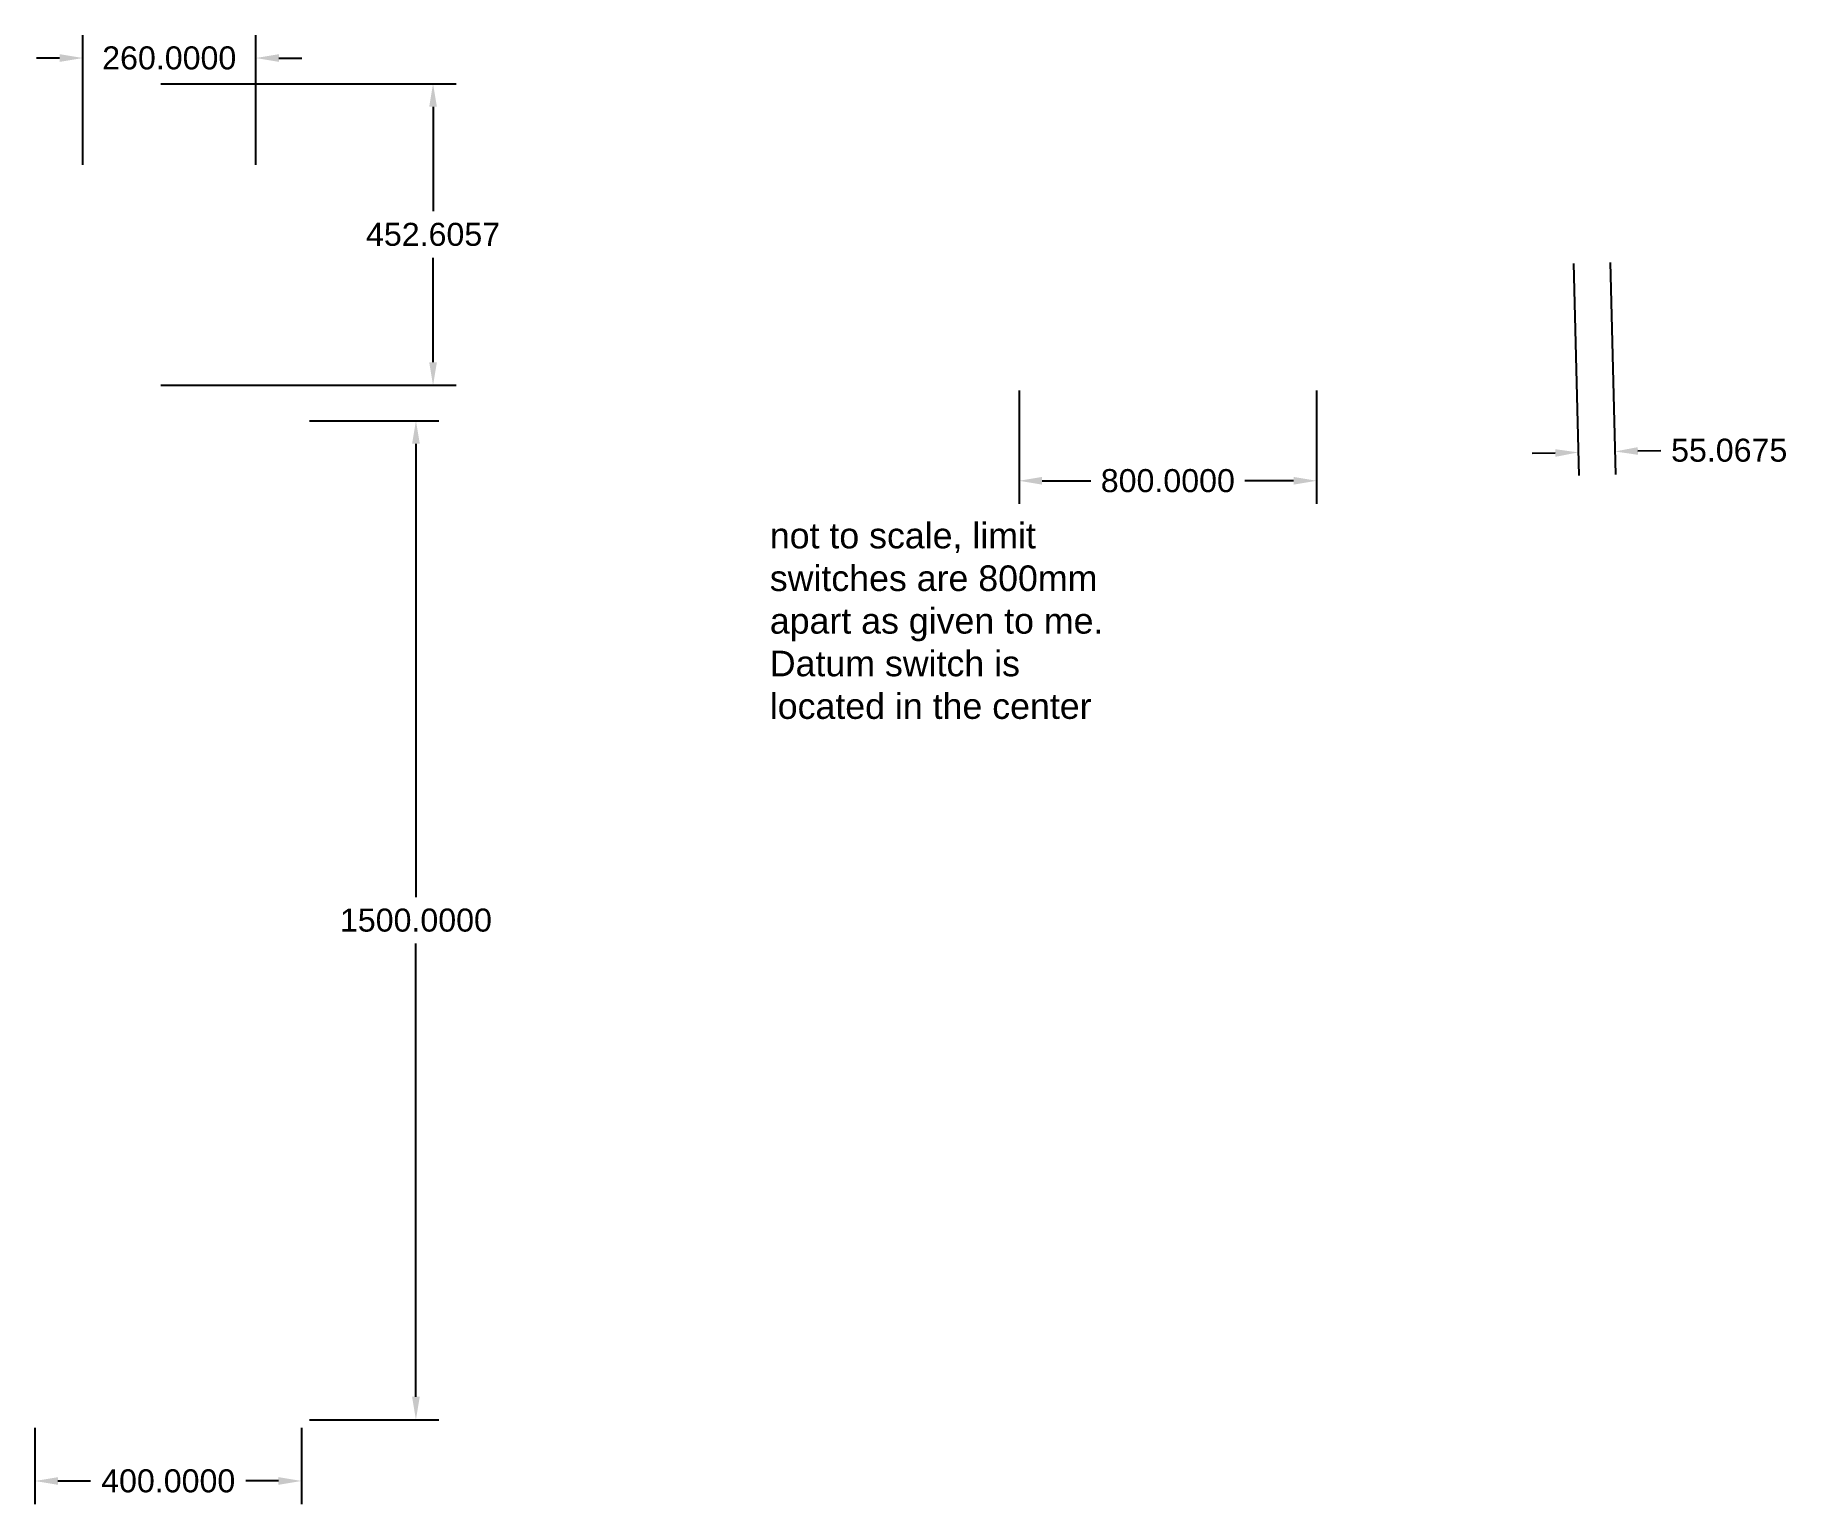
# Paper-space layout 'layout6' of a CAD drawing. Header units: millimetres. Extents: x 1 to 14.7, y 0.1 to 11.6.
import ezdxf

# ---------------------------------------------------------------- set-up
doc = ezdxf.new("R2010")
doc.units = ezdxf.units.MM
doc.header["$MEASUREMENT"] = 0
doc.layers.get('0').update_dxf_attribs({"true_color": 0xc2ced6})
doc.layers.add('MD_Annotation', color=7, linetype='Continuous', lineweight=25)
doc.styles.get("Standard").update_dxf_attribs({"font": 'arial.ttf'})
doc.dimstyles.new('Annotative', dxfattribs={"dimscale": 0, "dimtxt": 0.18, "dimasz": 0.18, "dimexe": 0.18, "dimexo": 0.0625, "dimgap": 0.09, "dimtad": 0, "dimtih": 1, "dimtoh": 1, "dimdec": 4, "dimzin": 0, "dimdsep": 46, "dimtxsty": 'Standard', "dimcen": 0.09, "dimadec": 0, "dimazin": 0, "dimtfac": 1, "dimtdec": 4, "dimtofl": 0, "dimtmove": 0, "dimatfit": 3, "dimfxl": 1, "dimtolj": 1, "dimtzin": 0, "dimarcsym": 0})

# ---------------------------------------------------------------- blocks, each defined once
blk = doc.blocks.new('*D73')
at = {"color": 0, "lineweight": -2, "transparency": 16777216}
for p, q in [((1.02, 0.66), (1.02, 0.063)), ((3.104, 0.66), (3.104, 0.063)), ((1.2, 0.243), (1.455, 0.243)), ((2.924, 0.243), (2.669, 0.243))]:
    blk.add_line(p, q, dxfattribs=at)
at = {"color": 0, "transparency": 16777216}
for points in [[(1.2, 0.273), (1.2, 0.213), (1.02, 0.243)], [(2.924, 0.273), (2.924, 0.213), (3.104, 0.243)]]:
    blk.add_solid(points, dxfattribs=at)
at = {"layer": 'Defpoints', "color": 0, "transparency": 16777216}
for p in [(1.02, 0.722), (3.104, 0.722), (3.104, 0.243)]:
    blk.add_point(p, dxfattribs=at)
at = {"color": 0, "transparency": 16777216, "insert": (2.062, 0.243), "char_height": 0.18, "attachment_point": 5}
blk.add_mtext('\\A1;400.0000', dxfattribs=at)
blk = doc.blocks.new('*D74')
at = {"color": 0, "lineweight": -2, "transparency": 16777216}
for p, q in [((3.166, 8.535), (4.179, 8.535)), ((3.999, 8.355), (3.999, 4.81)), ((3.999, 0.902), (3.999, 4.446)), ((3.166, 0.722), (4.179, 0.722))]:
    blk.add_line(p, q, dxfattribs=at)
at = {"color": 0, "transparency": 16777216}
for points in [[(3.969, 8.355), (4.029, 8.355), (3.999, 8.535)], [(3.969, 0.902), (4.029, 0.902), (3.999, 0.722)]]:
    blk.add_solid(points, dxfattribs=at)
at = {"layer": 'Defpoints', "color": 0, "transparency": 16777216}
for p in [(3.104, 8.535), (3.104, 0.722), (3.999, 0.722)]:
    blk.add_point(p, dxfattribs=at)
at = {"color": 0, "transparency": 16777216, "insert": (3.999, 4.628), "char_height": 0.18, "attachment_point": 5}
blk.add_mtext('\\A1;1500.0000', dxfattribs=at)
blk = doc.blocks.new('*D75')
at = {"color": 0, "lineweight": -2, "transparency": 16777216}
for p, q in [((13.051, 9.764), (13.093, 8.107)), ((13.338, 9.771), (13.38, 8.114)), ((12.908, 8.282), (12.728, 8.277)), ((13.555, 8.298), (13.735, 8.303))]:
    blk.add_line(p, q, dxfattribs=at)
at = {"color": 0, "transparency": 16777216}
for points in [[(12.908, 8.312), (12.909, 8.252), (13.088, 8.287)], [(13.554, 8.328), (13.556, 8.268), (13.375, 8.294)]]:
    blk.add_solid(points, dxfattribs=at)
at = {"layer": 'Defpoints', "color": 0, "transparency": 16777216}
for p in [(13.05, 9.826), (13.336, 9.834), (13.375, 8.294)]:
    blk.add_point(p, dxfattribs=at)
at = {"color": 0, "transparency": 16777216, "insert": (14.269, 8.303), "char_height": 0.18, "attachment_point": 5}
blk.add_mtext('\\A1;55.0675', dxfattribs=at)
blk = doc.blocks.new('*D76')
at = {"color": 0, "lineweight": -2, "transparency": 16777216}
for p, q in [((1.393, 10.537), (1.393, 11.551)), ((2.747, 10.537), (2.747, 11.551)), ((1.213, 11.371), (1.033, 11.371)), ((2.927, 11.371), (3.107, 11.371))]:
    blk.add_line(p, q, dxfattribs=at)
at = {"color": 0, "transparency": 16777216}
for points in [[(1.213, 11.401), (1.213, 11.341), (1.393, 11.371)], [(2.927, 11.401), (2.927, 11.341), (2.747, 11.371)]]:
    blk.add_solid(points, dxfattribs=at)
at = {"layer": 'Defpoints', "color": 0, "transparency": 16777216}
for p in [(2.747, 11.371), (1.393, 10.475), (2.747, 10.475)]:
    blk.add_point(p, dxfattribs=at)
at = {"color": 0, "transparency": 16777216, "insert": (2.07, 11.371), "char_height": 0.18, "attachment_point": 5}
blk.add_mtext('\\A1;260.0000', dxfattribs=at)
blk = doc.blocks.new('*D77')
at = {"color": 0, "lineweight": -2, "transparency": 16777216}
for p, q in [((2.005, 11.17), (4.313, 11.17)), ((4.133, 10.99), (4.133, 10.173)), ((4.133, 8.992), (4.133, 9.809)), ((2.005, 8.812), (4.313, 8.812))]:
    blk.add_line(p, q, dxfattribs=at)
at = {"color": 0, "transparency": 16777216}
for points in [[(4.103, 10.99), (4.163, 10.99), (4.133, 11.17)], [(4.103, 8.992), (4.163, 8.992), (4.133, 8.812)]]:
    blk.add_solid(points, dxfattribs=at)
at = {"layer": 'Defpoints', "color": 0, "transparency": 16777216}
for p in [(1.943, 11.17), (4.133, 11.17), (1.943, 8.812)]:
    blk.add_point(p, dxfattribs=at)
at = {"color": 0, "transparency": 16777216, "insert": (4.133, 9.991), "char_height": 0.18, "attachment_point": 5}
blk.add_mtext('\\A1;452.6057', dxfattribs=at)
blk = doc.blocks.new('*D78')
at = {"color": 0, "lineweight": -2, "transparency": 16777216}
for p, q in [((8.716, 8.771), (8.716, 7.885)), ((11.042, 8.771), (11.042, 7.885)), ((8.896, 8.065), (9.276, 8.065)), ((10.862, 8.065), (10.482, 8.065))]:
    blk.add_line(p, q, dxfattribs=at)
at = {"color": 0, "transparency": 16777216}
for points in [[(8.896, 8.095), (8.896, 8.035), (8.716, 8.065)], [(10.862, 8.095), (10.862, 8.035), (11.042, 8.065)]]:
    blk.add_solid(points, dxfattribs=at)
at = {"layer": 'Defpoints', "color": 0, "transparency": 16777216}
for p in [(8.716, 8.833), (11.042, 8.833), (11.042, 8.065)]:
    blk.add_point(p, dxfattribs=at)
at = {"color": 0, "transparency": 16777216, "insert": (9.879, 8.065), "char_height": 0.18, "attachment_point": 5}
blk.add_mtext('\\A1;800.0000', dxfattribs=at)

psp = doc.layouts.new('layout6')

# ---------------------------------------------------------------- texts
at = {"layer": 'MD_Annotation', "insert": (6.76651441, 7.73638725), "char_height": 0.2, "attachment_point": 1}
psp.add_mtext_dynamic_manual_height_columns('not to scale, limit switches are 800mm apart as given to me.\\PDatum switch is located in the center', width=2.638128783, gutter_width=1, heights=[0], dxfattribs=at)

# ---------------------------------------------------------------- dimensions: what is measured, and where the dimension line sits
for base, p1, p2, picture, middle in [((2.7468843, 11.37094452), (1.39271763, 10.47477638), (2.7468843, 10.47477638), '*D76', (2.06980097, 11.37094452)), ((3.10365513, 0.2432386), (1.0203218, 0.72206416), (3.10365513, 0.72206416), '*D73', (2.06198847, 0.2432386))]:
    dim = psp.add_linear_dim(base=base, p1=p1, p2=p2, dimstyle='Annotative', override={"dimscale": 1, "dimlfac": -192})
    dim.commit()
    dim.dimension.update_dxf_attribs({"geometry": picture, "text_midpoint": middle})
for base, p1, p2, picture, middle in [((4.13283234, 11.16953809), (1.94266909, 8.81221673), (1.94266909, 11.16953809), '*D77', (4.13283234, 9.99087741)), ((3.99850036, 0.72206416), (3.10365513, 8.53456416), (3.10365513, 0.72206416), '*D74', (3.99850036, 4.62831416))]:
    dim = psp.add_linear_dim(base=base, p1=p1, p2=p2, angle=90, dimstyle='Annotative', override={"dimscale": 1, "dimlfac": -192})
    dim.commit()
    dim.dimension.update_dxf_attribs({"geometry": picture, "text_midpoint": middle})
dim = psp.add_aligned_dim(p1=(13.04950064, 9.82633888), p2=(13.33621948, 9.83356548), distance=-1.54031011, dimstyle='Annotative', override={"dimscale": 1, "dimlfac": -192})
dim.commit()
dim.dimension.update_dxf_attribs({"geometry": '*D75', "text_midpoint": (14.26914482, 8.30281514)})
dim = psp.add_linear_dim(base=(11.04208116, 8.06452211), p1=(8.71566702, 8.83305006), p2=(11.04208116, 8.83305006), text='800.0000', dimstyle='Annotative', override={"dimscale": 1, "dimlfac": -192})
dim.commit()
dim.dimension.update_dxf_attribs({"geometry": '*D78', "text_midpoint": (9.87887409, 8.06452211)})

doc.saveas('drawing.dxf')
